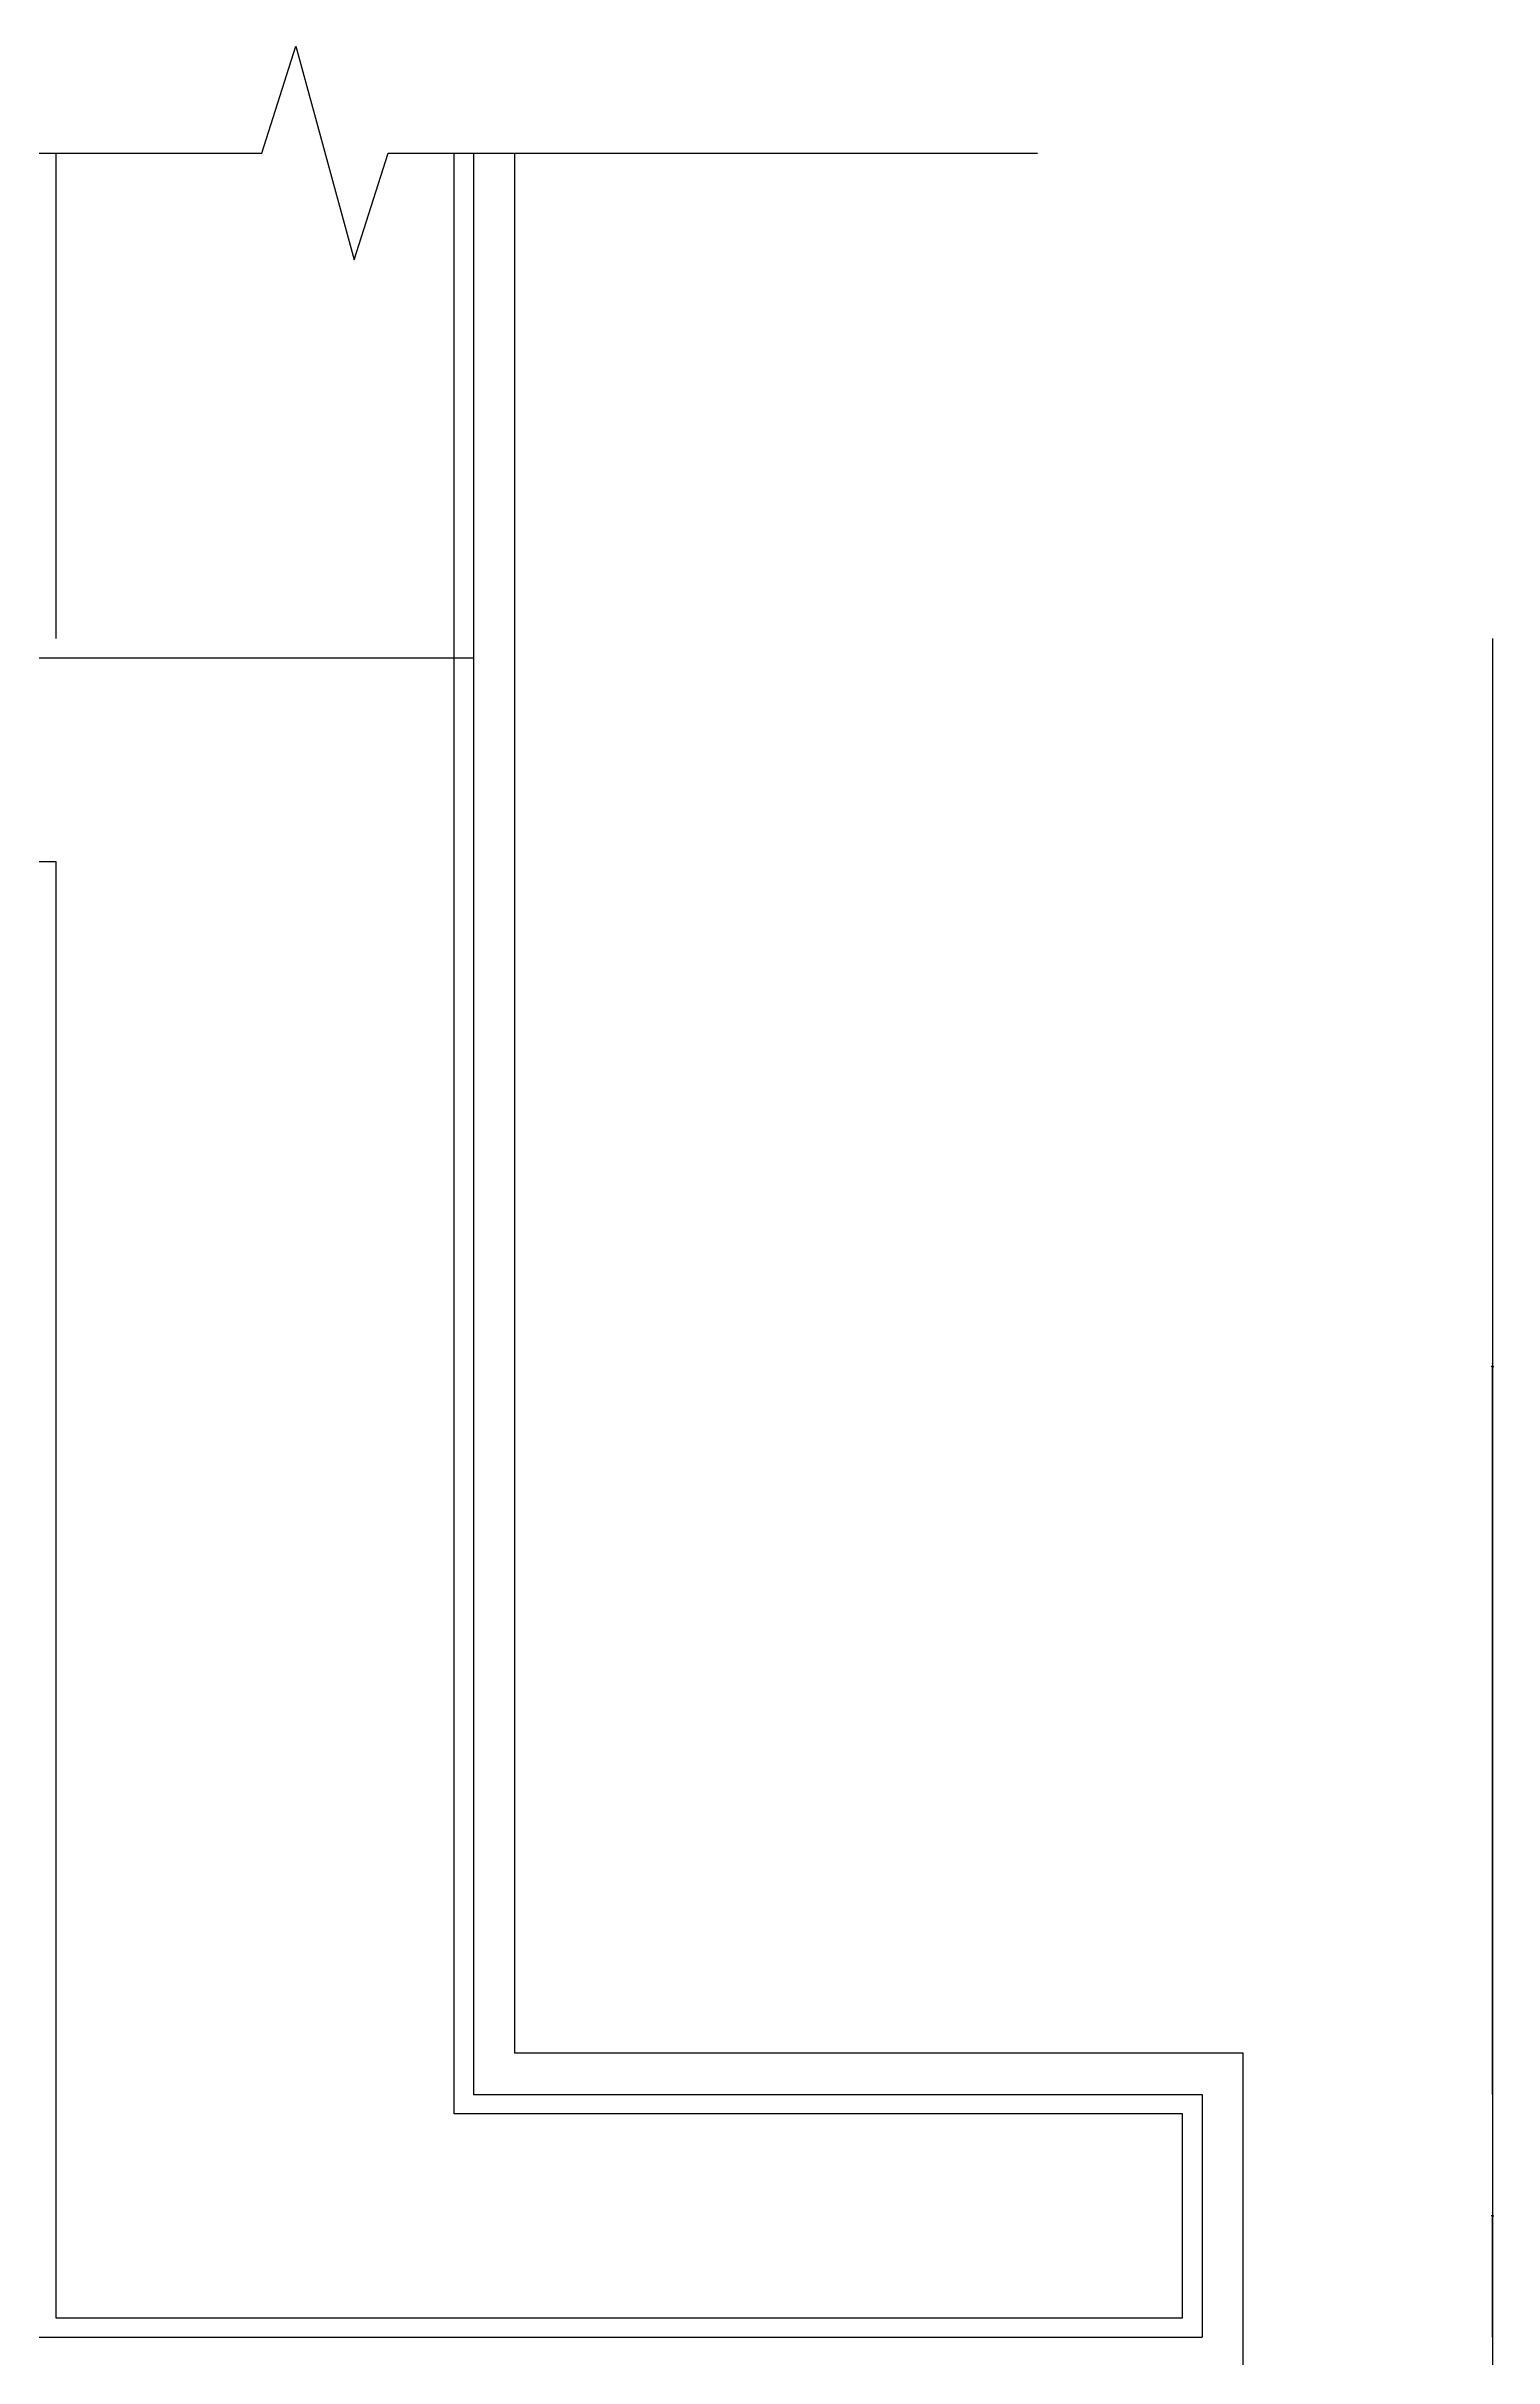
# Model space of a CAD drawing. Header units: metres. Extents: x -3692 to 571, y -2970 to 1681.
# Drawn here: x -3149 to -2553, y 190 to 1142 of the extents above; entities that cross this region are included whole.
import ezdxf

# ---------------------------------------------------------------- set-up
doc = ezdxf.new("R2010")
doc.units = ezdxf.units.M
for name, color, linetype in [('LM', 141, 'Continuous'), ('OTHER', 7, 'Continuous'), ('PUB_DIM', 3, 'Continuous'), ('PUB_WALL', 7, 'Continuous'), ('S_WALL', 7, 'Continuous')]:
    doc.layers.add(name, color=color, linetype=linetype)
doc.dimstyles.get("Standard").update_dxf_attribs({"dimtxt": 2.5, "dimasz": 2.5, "dimexe": 1.25, "dimexo": 0.625, "dimtad": 1, "dimcen": 2.5, "dimazin": 3, "dimtfac": 1, "dimtmove": 0, "dimatfit": 3})

# ---------------------------------------------------------------- blocks, each defined once
blk = doc.blocks.new('*D7')
for p, q in [((-2553.13, 198.48), (-2553.13, -701.52)), ((-2553.38, -701.52), (-2553.63, -701.52)), ((-2553.13, -1601.52), (-2553.13, -701.52)), ((-2553.13, -701.52), (-2553.13, -701.52)), ((-2552.88, -701.52), (-2552.63, -701.52))]:
    blk.add_line(p, q)
at = {"layer": 'Defpoints'}
for p in [(-2553.13, 198.48), (-2553.13, -701.52), (-2553.13, -1601.52)]:
    blk.add_point(p, dxfattribs=at)
at = {"layer": 'PUB_DIM', "insert": (-2553.13, -700.395), "char_height": 1, "attachment_point": 5}
blk.add_mtext('0', dxfattribs=at)
blk = doc.blocks.new('*D8')
for p, q in [((-2553.13, 298.48), (-2553.13, 248.48)), ((-2553.38, 248.48), (-2553.63, 248.48)), ((-2553.13, 198.48), (-2553.13, 248.48)), ((-2553.13, 248.48), (-2553.13, 248.48)), ((-2552.88, 248.48), (-2552.63, 248.48))]:
    blk.add_line(p, q)
at = {"layer": 'Defpoints'}
for p in [(-2553.13, 298.48), (-2553.13, 248.48), (-2553.13, 198.48)]:
    blk.add_point(p, dxfattribs=at)
at = {"layer": 'PUB_DIM', "insert": (-2553.13, 249.605), "char_height": 1, "attachment_point": 5}
blk.add_mtext('0', dxfattribs=at)
blk = doc.blocks.new('*D9')
for p, q in [((-2553.13, 898.48), (-2553.13, 598.48)), ((-2553.38, 598.48), (-2553.63, 598.48)), ((-2553.13, 298.48), (-2553.13, 598.48)), ((-2553.13, 598.48), (-2553.13, 598.48)), ((-2552.88, 598.48), (-2552.63, 598.48))]:
    blk.add_line(p, q)
at = {"layer": 'Defpoints'}
for p in [(-2553.13, 898.48), (-2553.13, 598.48), (-2553.13, 298.48)]:
    blk.add_point(p, dxfattribs=at)
at = {"layer": 'PUB_DIM', "insert": (-2553.13, 599.605), "char_height": 1, "attachment_point": 5}
blk.add_mtext('0', dxfattribs=at)
blk = doc.blocks.new('*D10')
for p, q in [((-2553.13, 898.48), (-2553.13, -651.52)), ((-2553.38, -651.52), (-2553.63, -651.52)), ((-2553.13, -2201.52), (-2553.13, -651.52)), ((-2553.13, -651.52), (-2553.13, -651.52)), ((-2552.88, -651.52), (-2552.63, -651.52))]:
    blk.add_line(p, q)
at = {"layer": 'Defpoints'}
for p in [(-2553.13, 898.48), (-2553.13, -651.52), (-2553.13, -2201.52)]:
    blk.add_point(p, dxfattribs=at)
at = {"layer": 'PUB_DIM', "insert": (-2553.13, -650.395), "char_height": 1, "attachment_point": 5}
blk.add_mtext('0', dxfattribs=at)

msp = doc.modelspace()

# ---------------------------------------------------------------- hatches: boundary and pattern name
at = {"layer": 'LM'}
h = msp.add_hatch(dxfattribs=at)
h.set_pattern_fill('ANSI31', scale=400)
h.paths.add_polyline_path([(-3021.98, 1054.47), (-3045.98, 1142.47), (-3059.98, 1098.47), (-3144.78, 1098.47), (-3144.78, 898.47), (-2980.78, 898.47), (-2980.78, 1098.47), (-3007.98, 1098.47)])
h.paths.add_polyline_path([(-2980.78, -1701.53), (-3144.78, -1701.53), (-3144.78, -2201.53), (-2980.78, -2201.53)])

# ---------------------------------------------------------------- linework, layer by layer
for p, q in [((-2955.78, 315.47), (-2955.78, 1098.47)), ((-2655.78, 315.47), (-2955.78, 315.47)), ((-2655.78, 181.47), (-2655.78, 315.47))]:
    msp.add_line(p, q, dxfattribs=at)
at = {"layer": 'OTHER'}
for p, q in [((-3059.98, 1098.47), (-3045.98, 1142.47)), ((-3045.98, 1142.47), (-3021.98, 1054.47)), ((-3327.5, 1098.47), (-3059.98, 1098.47)), ((-3021.98, 1054.47), (-3007.98, 1098.47)), ((-3007.98, 1098.47), (-2740.47, 1098.47))]:
    msp.add_line(p, q, dxfattribs=at)
at = {"layer": 'PUB_WALL'}
for points in [[(-3647.51, 806.47), (-3144.78, 806.47), (-3144.78, 206.47), (-2680.78, 206.47), (-2680.78, 290.47), (-2980.78, 290.47), (-2980.78, 1098.47)], [(-3144.78, 1098.47), (-3144.78, 898.47)], [(-3647.51, 890.47), (-2972.78, 890.47)]]:
    msp.add_lwpolyline(points, dxfattribs=at)
at = {"layer": 'S_WALL'}
for p, q in [((-2972.78, 1098.47), (-2972.78, 298.47)), ((-2972.78, 298.47), (-2672.78, 298.47)), ((-2672.78, 298.47), (-2672.78, 198.47)), ((-3152.78, 198.47), (-2672.78, 198.47))]:
    msp.add_line(p, q, dxfattribs=at)

# ---------------------------------------------------------------- dimensions: what is measured, and where the dimension line sits
at = {"layer": 'PUB_DIM'}
for base, p1, p2, picture, middle in [((-2553.13, 598.48), (-2553.13, 298.48), (-2553.13, 898.48), '*D9', (-2553.13, 599.605)), ((-2553.13, -651.52), (-2553.13, -2201.52), (-2553.13, 898.48), '*D10', (-2553.13, -650.395)), ((-2553.13, 248.48), (-2553.13, 198.48), (-2553.13, 298.48), '*D8', (-2553.13, 249.605)), ((-2553.13, -701.52), (-2553.13, -1601.52), (-2553.13, 198.48), '*D7', (-2553.13, -700.395))]:
    dim = msp.add_linear_dim(base=base, p1=p1, p2=p2, dimstyle='Standard', dxfattribs=at)
    dim.commit()
    dim.dimension.update_dxf_attribs({"geometry": picture, "text_midpoint": middle})

doc.saveas('drawing.dxf')
